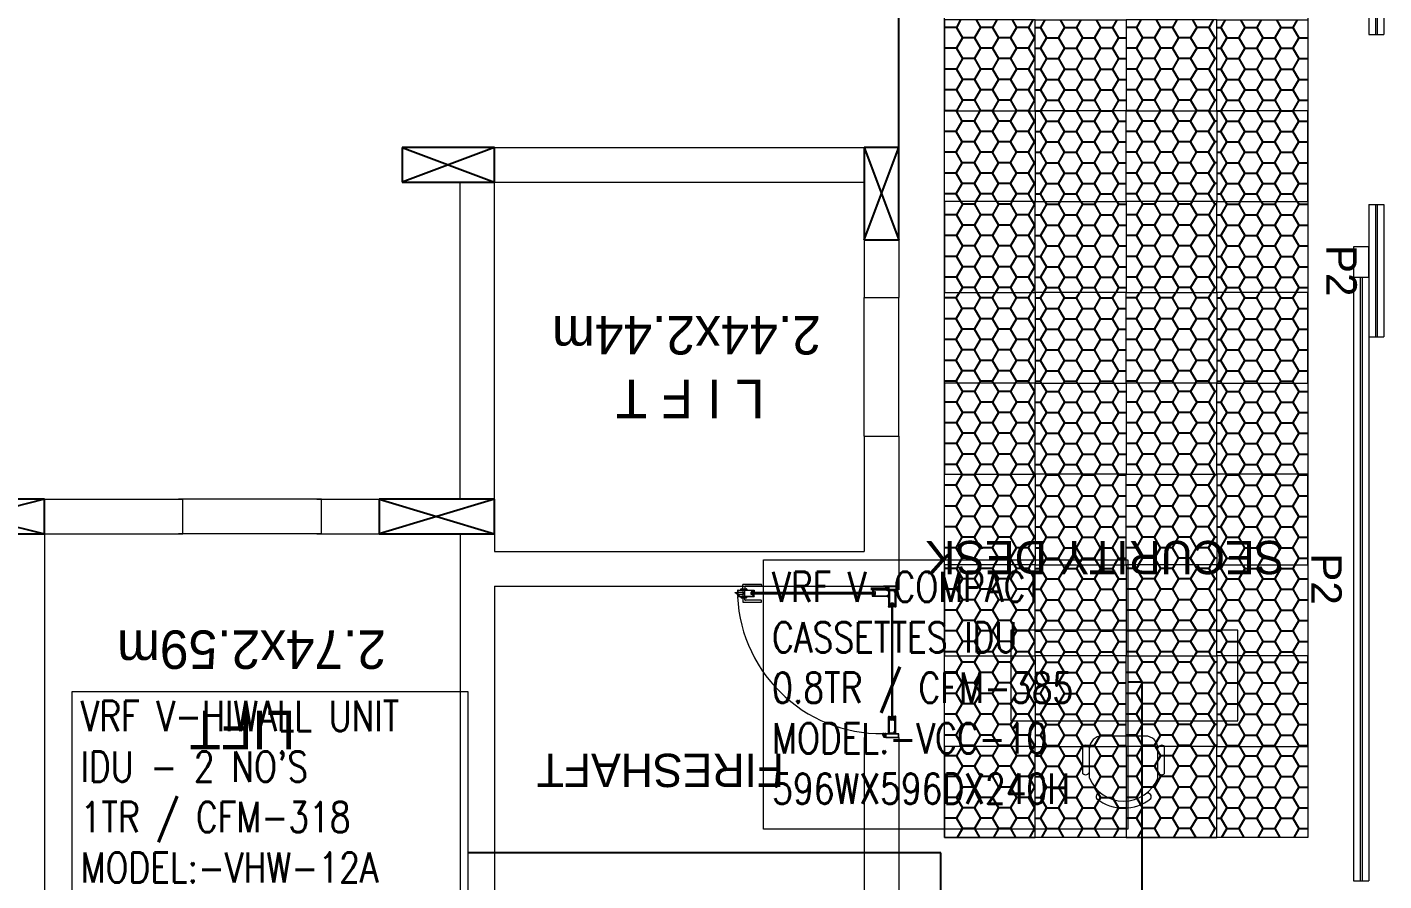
# Model space of a CAD drawing. Header units: millimetres. Extents: x -81374 to 485233, y -39075 to 157313.
# Drawn here: x 25890 to 34852, y -7769 to -2129 of the extents above; entities that cross this region are included whole.
import ezdxf
from ezdxf.enums import TextEntityAlignment as Align

# ---------------------------------------------------------------- set-up
doc = ezdxf.new("R2010")
doc.units = ezdxf.units.MM
doc.linetypes.add('CENTER', pattern=[2, 1.25, -0.25, 0.25, -0.25])
for name, color, linetype in [('2', 7, 'Continuous'), ('CEN', 252, 'CENTER'), ('HATCH', 8, 'Continuous'), ('Hatch 01_UC', 7, 'Continuous'), ('M-HVAC ELLIPTICAL DUCT', 6, 'Continuous')]:
    doc.layers.add(name, color=color, linetype=linetype)
doc.layers.add('ceiling', color=7, linetype='Continuous', lineweight=5, true_color=0x560d91)
doc.layers.add('Loopceiling', color=7, linetype='Continuous', lineweight=5, true_color=0x5b778b)
for name, color, linetype, lineweight in [('G-IMPT', 8, 'Continuous', 5), ('M-HVAC-EQUIP TEXT', 230, 'Continuous', 0), ('VRF -COPPER PIPE', 4, 'Continuous', 9)]:
    doc.layers.add(name, color=color, linetype=linetype, lineweight=lineweight)
doc.styles.add('cg', font='GOTHIC.TTF', dxfattribs={"height": 0.5})
doc.styles.add('Herbalife_Third Floor - Furniture Layout - 210201$0$CG', font='GOTHIC.TTF')
doc.styles.add('HVAC TEXT', font='Romans.shx', dxfattribs={"width": 0.8, "height": 100})
doc.styles.get("Standard").update_dxf_attribs({"font": 'arial.ttf'})
doc.dimstyles.new('HVAC DIM', dxfattribs={"dimtxt": 100, "dimasz": 200, "dimexe": 50, "dimexo": 50, "dimgap": 50, "dimtad": 1, "dimtoh": 1, "dimdec": 0, "dimzin": 0, "dimdsep": 46, "dimtxsty": 'HVAC TEXT', "dimcen": 50, "dimclrd": 7, "dimclre": 7, "dimclrt": 7, "dimadec": 0, "dimazin": 0, "dimtfac": 1, "dimtdec": 0, "dimtofl": 0, "dimtmove": 0, "dimatfit": 3, "dimfxl": 1, "dimtolj": 1, "dimtzin": 0, "dimarcsym": 0})

# ---------------------------------------------------------------- blocks, each defined once
blk = doc.blocks.new('c5')
at = {"layer": 'CEN', "linetype": 'Continuous'}
for p, q in [((9, 36), (0, 0)), ((9, 0), (0, 36)), ((0, 36), (0, 0)), ((9, 36), (0, 36)), ((9, 0), (9, 36)), ((0, 0), (9, 0))]:
    blk.add_line(p, q, dxfattribs=at)
blk = doc.blocks.new('c7')
at = {"layer": 'CEN', "linetype": 'Continuous'}
for p, q in [((9, 24), (0, 0)), ((9, 0), (0, 24)), ((0, 24), (0, 0)), ((9, 24), (0, 24)), ((9, 0), (9, 24)), ((0, 0), (9, 0))]:
    blk.add_line(p, q, dxfattribs=at)
blk = doc.blocks.new('c4')
at = {"layer": 'CEN', "linetype": 'Continuous'}
for p, q in [((9, 30), (0, 0)), ((9, 0), (0, 30)), ((0, 30), (0, 0)), ((9, 30), (0, 30)), ((9, 0), (9, 30)), ((0, 0), (9, 0))]:
    blk.add_line(p, q, dxfattribs=at)
blk = doc.blocks.new('A$C4A242C7C')
at = {"layer": '2', "color": 6, "linetype": 'Continuous'}
for p, q in [((0, 4), (0, 115.4)), ((0.4, 115.8), (0.6, 115.8)), ((1.4, 115), (13, 115)), ((2, 113), (10.5, 113)), ((2, 4), (2, 113)), ((10.5, 103.9), (10.5, 113)), ((10.6, 103.4), (12.8, 95.2)), ((14, 111.3), (12.5, 111.3)), ((12.5, 104.8), (12.5, 111.3)), ((14, 104.8), (12.5, 104.8)), ((14.8, 103.8), (12.5, 103.8)), ((12.5, 103.8), (14.7, 95.7)), ((13, 115), (13, 112.6)), ((14.7, 112.6), (13, 112.6)), ((14, 110), (14, 111.3)), ((14, 106.1), (14, 104.8)), ((14.3, 109.8), (15, 110)), ((14.3, 106.3), (15, 106.1)), ((14.7, 112.6), (15.2, 110.4)), ((14.7, 95.7), (22.5, 95.7)), ((14.8, 103.8), (15.2, 105.6)), ((30.3, 95.7), (22.5, 95.7)), ((30.3, 112.6), (29.8, 110.4)), ((30.2, 103.8), (29.8, 105.6)), ((30.7, 109.8), (30, 110)), ((30.7, 106.3), (30, 106.1)), ((30.2, 103.8), (32.5, 103.8)), ((32, 112.6), (30.3, 112.6)), ((32.5, 103.8), (30.3, 95.7)), ((31, 111.3), (32.5, 111.3)), ((31, 110), (31, 111.3)), ((31, 106.1), (31, 104.8)), ((31, 104.8), (32.5, 104.8)), ((32, 115), (32, 112.6)), ((43.6, 115), (32, 115)), ((34.4, 103.4), (32.2, 95.2)), ((32.5, 104.8), (32.5, 111.3)), ((34.5, 113), (43, 113)), ((34.5, 103.9), (34.5, 113)), ((43, 14.2), (43, 113)), ((44.6, 115.8), (44.4, 115.8)), ((45, 11.7), (45, 115.4)), ((4, 2), (41, 2)), ((4, 0), (41, 0)), ((30.3, 93.7), (14.7, 93.7)), ((38.5, 8.4), (38.5, 11.7)), ((42.5, 13.7), (40.5, 13.7)), ((40.5, 8.8), (40.5, 11.3)), ((42.5, 6.4), (40.5, 6.4)), ((44, 11.7), (40.9, 11.7)), ((44, 8.4), (40.9, 8.4)), ((43, 4), (43, 5.9)), ((44, 11.6), (44, 11.7)), ((44, 8.4), (44, 8.5)), ((44.4, 11.2), (44.5, 11.2)), ((44.4, 8.9), (44.5, 8.9)), ((45, 4), (45, 8.4))]:
    blk.add_line(p, q, dxfattribs=at)
for centre, radius, start, end in [((0.4, 115.4), 0.4, 90, 180), ((0.6, 115.4), 0.4, 0, 90), ((1.4, 115.4), 0.4, 180, 270), ((12.5, 103.9), 2, 180, 195), ((14.7, 95.7), 2, 195, 270), ((14.2, 110), 0.2, 180, 285), ((14.2, 106.1), 0.2, 75, 180), ((14.8, 110.3), 0.4, 285, 15), ((14.8, 105.7), 0.4, 345, 75), ((30.1, 110.3), 0.4, 165, 255), ((30.1, 105.7), 0.4, 105, 195), ((30.3, 95.7), 2, 270, 345), ((30.8, 110), 0.2, 255, 0), ((30.8, 106.1), 0.2, 0, 105), ((32.5, 103.9), 2, 345, 0), ((43.6, 115.4), 0.4, 270, 0), ((44.4, 115.4), 0.4, 90, 180), ((44.6, 115.4), 0.4, 0, 90), ((4, 4), 4, 180, 270), ((4, 4), 2, 180, 270), ((40.5, 11.7), 2, 90, 180), ((40.5, 8.4), 2, 180, 270), ((40.9, 11.3), 0.4, 90, 180), ((40.9, 8.8), 0.4, 180, 270), ((41, 4), 4, 270, 0), ((41, 4), 2, 270, 0), ((42.5, 14.2), 0.5, 270, 0), ((42.5, 5.9), 0.5, 0, 90), ((44.4, 11.6), 0.4, 180, 270), ((44.4, 8.5), 0.4, 90, 180), ((44.5, 11.7), 0.5, 270, 0), ((44.5, 8.4), 0.5, 0, 90)]:
    blk.add_arc(centre, radius, start, end, dxfattribs=at)
blk = doc.blocks.new('floor plan 1')
at = {"layer": 'G-IMPT', "color": 8, "ltscale": 500}
for p, q in [((26523.8, -32253.6), (26523.8, -31006.5)), ((26752.6, -32253.6), (26752.6, -31006.5)), ((29192.6, -33253.6), (29192.6, -31006.5)), ((29192.6, -33253.6), (29192.6, -31006.5)), ((29421.3, -33599), (29421.3, -31006.5)), ((29421.3, -33599), (29421.3, -31006.5)), ((32166.3, -33599), (32166.3, -31006.5)), ((32166.3, -33599), (32166.3, -31006.5)), ((23418.8, -35294.6, 0), (23418.9, -31306.5, 0)), ((23518.9, -31306.5, 0), (23418.9, -31306.5, 0)), ((23462.8, -35294.6, 0), (23462.9, -31306.5, 0)), ((23474.8, -35294.6, 0), (23474.9, -31306.5, 0)), ((23518.8, -35294.6, 0), (23518.9, -31306.5, 0)), ((26523.8, -32253.6), (26523.8, -32277.4)), ((26609.5, -32253.6), (26523.8, -32253.6)), ((26523.8, -32253.6), (26623.8, -32253.6)), ((26525.7, -32255.5), (26525.7, -32275.5)), ((26607.6, -32255.5), (26525.7, -32255.5)), ((26607.6, -32275.5), (26607.6, -32255.5)), ((26609.5, -32277.4), (26609.5, -32253.6)), ((26523.8, -32277.4), (26609.5, -32277.4)), ((26525.7, -32275.5), (26607.6, -32275.5)), ((26544, -32290), (26541.6, -32289.3)), ((26544, -32290.2), (26541.6, -32289.8)), ((26544, -32290.4), (26541.6, -32290.2)), ((26544, -32290.7), (26541.6, -32290.7)), ((26544, -32290.9), (26541.6, -32291.1)), ((26544, -32291.1), (26541.6, -32291.6)), ((26544, -32291.3), (26541.6, -32292)), ((26544, -32291.3), (26544, -32290)), ((26549.3, -32290), (26544, -32290)), ((26549.3, -32291.3), (26544, -32291.3)), ((26545.8, -32291.3), (26545.8, -32290)), ((26547.6, -32291.3), (26547.6, -32290)), ((26549.3, -32291.3), (26549.3, -32290)), ((25782.6, -32363.2), (24282.6, -32363.2)), ((24282.6, -32363.2), (24282.6, -32963.2)), ((25782.6, -32963.2), (25782.6, -32363.2)), ((26561.9, -32381.4), (26563.3, -32380)), ((26561.9, -32381.4), (26561.9, -33127.8)), ((26563.3, -32380), (26570, -32380)), ((26570, -32380), (26571.4, -32381.4)), ((26571.4, -33127.8), (26571.4, -32381.4)), ((24282.6, -32963.2), (25782.6, -32963.2)), ((26561.9, -33127.8), (26563.3, -33129.2)), ((26563.3, -33129.2), (26570, -33129.2)), ((26570, -33129.2), (26571.4, -33127.8)), ((27429.5, -33150), (27429.5, -33156.7)), ((27550, -33146.7), (27432.8, -33146.7)), ((27553.3, -33177.2), (27553.3, -33150)), ((26523.8, -33253.6), (26523.8, -33229.8)), ((26523.8, -33229.8), (26609.5, -33229.8)), ((26525.7, -33251.7), (26525.7, -33231.7)), ((26525.7, -33231.7), (26607.6, -33231.7)), ((26544, -33217.9), (26541.6, -33217.1)), ((26544, -33218.1), (26541.6, -33217.6)), ((26544, -33218.3), (26541.6, -33218)), ((26544, -33218.5), (26541.6, -33218.5)), ((26544, -33218.7), (26541.6, -33218.9)), ((26544, -33218.9), (26541.6, -33219.4)), ((26544, -33219.1), (26541.6, -33219.8)), ((26544, -33217.9), (26544, -33219.1)), ((26549.3, -33217.9), (26544, -33217.9)), ((26549.3, -33219.1), (26544, -33219.1)), ((26545.8, -33217.9), (26545.8, -33219.1)), ((26591.6, -33228), (26546.1, -33228)), ((26546.1, -33228), (26546.1, -33229.8)), ((26546.1, -33229.8), (26592.9, -33229.8)), ((26547.6, -33217.9), (26547.6, -33219.1)), ((26549.3, -33217.9), (26549.3, -33219.1)), ((26588.1, -33224.2), (26588.1, -33189)), ((26590, -33224.2), (26590, -33189)), ((26591.9, -33185.2), (26596, -33185.2)), ((26591.9, -33187.1), (26593.7, -33187.1)), ((26591.9, -33226.1), (26695.7, -33226.1)), ((26591.9, -33228), (26698, -33228)), ((26594.1, -33187.5), (26594.1, -33189.4)), ((26596, -33186.1), (26596.1, -33186.1)), ((26596, -33186.1), (26596, -33189.1)), ((26596, -33191.3), (26599.2, -33191.3)), ((26597, -33183.9), (26596.3, -33181.5)), ((26596.4, -33189.4), (26598.8, -33189.4)), ((26596.5, -33185.7), (26596.5, -33185.6)), ((26597.2, -33183.9), (26596.7, -33181.5)), ((26598.2, -33183.9), (26597, -33183.9)), ((26597, -33189.2), (26597, -33183.9)), ((26598.2, -33185.7), (26597, -33185.7)), ((26598.2, -33187.5), (26597, -33187.5)), ((26598.2, -33189.2), (26597, -33189.2)), ((26597.4, -33183.9), (26597.2, -33181.5)), ((26597.6, -33183.9), (26597.6, -33181.5)), ((26597.8, -33183.9), (26598.1, -33181.5)), ((26598, -33183.9), (26598.5, -33181.5)), ((26598.2, -33183.9), (26598.9, -33181.5)), ((26598.2, -33189.2), (26598.2, -33183.9)), ((26598.7, -33185.7), (26598.7, -33185.6)), ((26599.1, -33186.1), (26599.2, -33186.1)), ((26599.2, -33185.2), (26698, -33185.2)), ((26599.2, -33186.1), (26599.2, -33189.1)), ((26601.1, -33187.5), (26601.1, -33189.4)), ((26601.6, -33187.1), (26695.7, -33187.1)), ((26607.6, -33231.7), (26607.6, -33251.7)), ((26609.5, -33229.8), (26609.5, -33253.6)), ((26677.3, -33199.1), (26677.3, -33214)), ((26686.5, -33195.2), (26678.7, -33197.3)), ((26686.5, -33217.9), (26678.7, -33215.9)), ((26686.9, -33197.1), (26679.2, -33199.1)), ((26679.2, -33199.1), (26679.2, -33206.6)), ((26679.2, -33214), (26679.2, -33206.6)), ((26686.9, -33216.1), (26679.2, -33214)), ((26686.9, -33199.2), (26686.9, -33197.1)), ((26686.9, -33199.2), (26688.6, -33199.7)), ((26688.3, -33201.8), (26686.9, -33203.2)), ((26686.9, -33203.2), (26686.9, -33209.9)), ((27489.3, -33206.6), (26686.9, -33206.6)), ((26686.9, -33209.9), (26688.3, -33211.3)), ((26686.9, -33214), (26688.6, -33213.5)), ((26686.9, -33214), (26686.9, -33216.1)), ((26687, -33195.2), (26695.7, -33195.2)), ((26687, -33218), (26695.7, -33218)), ((26687.9, -33198.5), (26687.9, -33197.1)), ((26687.9, -33197.1), (26694, -33197.1)), ((26689.1, -33198.5), (26687.9, -33198.5)), ((26687.9, -33214.7), (26687.9, -33216.1)), ((26689.1, -33214.7), (26687.9, -33214.7)), ((26687.9, -33216.1), (26694, -33216.1)), ((27487.9, -33201.8), (26688.3, -33201.8)), ((26688.3, -33211.3), (27487.9, -33211.3)), ((26689.3, -33198.7), (26689.1, -33199.4)), ((26689.3, -33214.4), (26689.1, -33213.8)), ((26692.6, -33198.7), (26692.8, -33199.4)), ((26692.6, -33214.4), (26692.8, -33213.8)), ((26692.8, -33198.5), (26694, -33198.5)), ((26692.8, -33214.7), (26694, -33214.7)), ((26695.3, -33199.1), (26693.3, -33199.7)), ((26695.3, -33214), (26693.3, -33213.5)), ((26694, -33198.5), (26694, -33197.1)), ((26694, -33214.7), (26694, -33216.1)), ((26695.3, -33197.5), (26695.3, -33199.1)), ((26697.6, -33197.5), (26695.3, -33197.5)), ((26695.3, -33214), (26695.3, -33215.6)), ((26697.6, -33215.6), (26695.3, -33215.6)), ((26695.7, -33195.2), (26695.7, -33187.1)), ((26695.7, -33226.1), (26695.7, -33218)), ((26697.6, -33186.5), (26697.6, -33197.5)), ((26697.6, -33226.7), (26697.6, -33215.6)), ((26698.4, -33185.5), (26698.4, -33185.7)), ((26698.4, -33227.6), (26698.4, -33227.4)), ((27432.8, -33160), (27536.6, -33160)), ((27477.8, -33185.5), (27477.8, -33185.7)), ((27477.8, -33227.6), (27477.8, -33227.4)), ((27577, -33185.2), (27478.2, -33185.2)), ((27584.3, -33228), (27478.2, -33228)), ((27478.6, -33186.5), (27478.6, -33197.5)), ((27478.6, -33197.5), (27480.8, -33197.5)), ((27478.6, -33215.6), (27480.8, -33215.6)), ((27478.6, -33226.7), (27478.6, -33215.6)), ((27480.5, -33195.2), (27480.5, -33187.1)), ((27574.6, -33187.1), (27480.5, -33187.1)), ((27489.1, -33195.2), (27480.5, -33195.2)), ((27480.5, -33226.1), (27480.5, -33218)), ((27489.1, -33218), (27480.5, -33218)), ((27584.3, -33226.1), (27480.5, -33226.1)), ((27480.8, -33197.5), (27480.8, -33199.1)), ((27480.8, -33199.1), (27482.9, -33199.7)), ((27480.8, -33214), (27482.9, -33213.5)), ((27480.8, -33214), (27480.8, -33215.6)), ((27482.1, -33198.5), (27482.1, -33197.1)), ((27488.3, -33197.1), (27482.1, -33197.1)), ((27483.4, -33198.5), (27482.1, -33198.5)), ((27483.4, -33214.7), (27482.1, -33214.7)), ((27482.1, -33214.7), (27482.1, -33216.1)), ((27488.3, -33216.1), (27482.1, -33216.1)), ((27483.5, -33198.7), (27483.4, -33199.4)), ((27483.5, -33214.4), (27483.4, -33213.8)), ((27486.9, -33198.7), (27487.1, -33199.4)), ((27486.9, -33214.4), (27487.1, -33213.8)), ((27487.1, -33198.5), (27488.3, -33198.5)), ((27487.1, -33214.7), (27488.3, -33214.7)), ((27489.3, -33199.2), (27487.5, -33199.7)), ((27489.3, -33214), (27487.5, -33213.5)), ((27487.9, -33201.8), (27489.3, -33203.2)), ((27489.3, -33209.9), (27487.9, -33211.3)), ((27488.3, -33198.5), (27488.3, -33197.1)), ((27488.3, -33214.7), (27488.3, -33216.1)), ((27489.3, -33199.2), (27489.3, -33197.1)), ((27489.3, -33197.1), (27496.9, -33199.1)), ((27489.3, -33203.2), (27489.3, -33209.9)), ((27489.3, -33214), (27489.3, -33216.1)), ((27489.3, -33216.1), (27496.9, -33214)), ((27489.6, -33195.2), (27497.4, -33197.3)), ((27489.6, -33217.9), (27497.4, -33215.9)), ((27496.9, -33199.1), (27496.9, -33206.6)), ((27496.9, -33214), (27496.9, -33206.6)), ((27498.8, -33199.1), (27498.8, -33214)), ((27526.6, -33180.5), (27526.6, -33185.2)), ((27526.6, -33232.7), (27526.6, -33228)), ((27563.3, -33177.2), (27530, -33177.2)), ((27563.3, -33236), (27530, -33236)), ((27540, -33163.4), (27540, -33177.2)), ((27540, -33249.8), (27540, -33236)), ((27541.9, -33228), (27541.9, -33185.2)), ((27541.9, -33185.2), (27551.4, -33185.2)), ((27551.4, -33228), (27541.9, -33228)), ((27551.4, -33185.2), (27551.4, -33228)), ((27551.4, -33214.2), (27551.4, -33199)), ((27551.4, -33199), (27586.6, -33199)), ((27586.6, -33214.2), (27551.4, -33214.2)), ((27553.3, -33236), (27553.3, -33263.1)), ((27566.6, -33185.2), (27566.6, -33180.5)), ((27566.6, -33228), (27566.6, -33232.7)), ((27575.1, -33187.5), (27575.1, -33189.4)), ((27577.1, -33186.1), (27577, -33186.1)), ((27577, -33186.1), (27577, -33189.1)), ((27580.1, -33191.3), (27577, -33191.3)), ((27578, -33183.9), (27577.3, -33181.5)), ((27579.8, -33189.4), (27577.4, -33189.4)), ((27577.5, -33185.7), (27577.5, -33185.6)), ((27578.2, -33183.9), (27577.8, -33181.5)), ((27578, -33183.9), (27579.3, -33183.9)), ((27578, -33189.2), (27578, -33183.9)), ((27578, -33185.7), (27579.3, -33185.7)), ((27578, -33187.5), (27579.3, -33187.5)), ((27578, -33189.2), (27579.3, -33189.2)), ((27578.4, -33183.9), (27578.2, -33181.5)), ((27578.6, -33183.9), (27578.6, -33181.5)), ((27578.9, -33183.9), (27579.1, -33181.5)), ((27579.1, -33183.9), (27579.5, -33181.5)), ((27579.3, -33183.9), (27580, -33181.5)), ((27579.3, -33189.2), (27579.3, -33183.9)), ((27579.7, -33185.7), (27579.7, -33185.6)), ((27580.1, -33186.1), (27580, -33186.1)), ((27584.3, -33185.2), (27580.1, -33185.2)), ((27580.1, -33186.1), (27580.1, -33189.1)), ((27582, -33187.5), (27582, -33189.4)), ((27584.3, -33187.1), (27582.5, -33187.1)), ((27586.2, -33224.2), (27586.2, -33189)), ((27588.1, -33198), (27586.6, -33198)), ((27586.6, -33198), (27586.6, -33215.2)), ((27586.6, -33199), (27586.6, -33214.2)), ((27586.6, -33215.2), (27588.1, -33215.2)), ((27588.1, -33224.2), (27588.1, -33189)), ((27590.3, -33197.1), (27588.1, -33197.1)), ((27588.1, -33197.1), (27588.1, -33216.1)), ((27588.1, -33215.2), (27588.1, -33198)), ((27588.1, -33216.1), (27590.3, -33216.1)), ((27590.3, -33216.1), (27590.3, -33197.1)), ((27590.3, -33200.9), (27591.7, -33200.9)), ((27590.3, -33209.4), (27603, -33209.4)), ((27603, -33212.3), (27590.3, -33212.3)), ((27591.7, -33200.9), (27603, -33209.4)), ((27603, -33209.4), (27603, -33212.3)), ((29192.6, -33253.6), (26523.8, -33253.6)), ((29192.6, -33253.6), (26523.8, -33253.6)), ((26523.8, -34244.8), (26523.8, -33253.6)), ((26523.8, -34244.8), (26523.8, -33253.6)), ((26609.5, -33253.6), (26523.8, -33253.6)), ((26523.8, -33253.6), (26623.8, -33253.6)), ((26607.6, -33251.7), (26525.7, -33251.7)), ((27429.5, -33263.1), (27429.5, -33256.5)), ((27432.8, -33253.1), (27536.6, -33253.1)), ((27550, -33266.5), (27432.8, -33266.5)), ((29192.6, -33482.3), (26752.6, -33482.3)), ((26752.6, -34244.8), (26752.6, -33482.3)), ((29192.6, -33482.3), (26752.6, -33482.3)), ((26752.6, -34244.8), (26752.6, -33482.3)), ((29192.6, -33599), (29192.6, -33482.3)), ((29192.6, -33599), (29192.6, -33482.3)), ((30366.9, -33599), (29955.1, -33599)), ((30336.3, -33599), (29955.1, -33599)), ((30336.3, -33599), (30336.3, -33827.8)), ((31251.3, -33599), (31251.3, -33827.8)), ((32166.3, -33599), (31251.3, -33599)), ((32166.3, -33599), (31281.9, -33599)), ((29192.6, -33827.8), (29192.6, -35922.3)), ((29192.6, -33827.8), (29192.6, -35922.3)), ((29421.3, -33827.8), (29421.3, -35922.3)), ((29421.3, -33827.8), (29421.3, -35922.3)), ((30366.9, -33827.8), (29955.1, -33827.8)), ((30336.3, -33827.8), (29955.1, -33827.8)), ((32166.3, -33827.8), (31251.3, -33827.8)), ((32166.3, -33827.8), (31281.9, -33827.8)), ((26752.6, -34244.8), (26523.8, -34244.8)), ((26752.6, -34244.8), (26523.8, -34244.8)), ((23318.9, -35774.8, 0), (23318.9, -34900.7, 0)), ((23418.9, -34900.7, 0), (23318.9, -34900.7, 0)), ((23362.9, -35774.8, 0), (23362.9, -34900.7, 0)), ((23374.9, -35774.8, 0), (23374.9, -34900.7, 0)), ((23418.9, -35774.8, 0), (23418.9, -34900.7, 0)), ((26752.6, -35159.8), (26523.8, -35159.8)), ((26752.6, -35159.8), (26523.8, -35159.8)), ((26523.8, -35541.1), (26523.8, -35159.8)), ((26523.8, -35541.1), (26523.8, -35159.8)), ((26752.6, -35541.1), (26752.6, -35159.8)), ((26752.6, -35541.1), (26752.6, -35159.8)), ((23518.8, -35294.6, 0), (23418.8, -35294.6, 0)), ((23518.8, -35294.6), (23418.8, -35294.6)), ((23418.8, -35294.6), (23418.8, -35494.6)), ((23518.8, -35494.6), (23518.8, -35294.6)), ((23418.8, -35494.6), (23518.8, -35494.6)), ((23418.9, -35774.8, 0), (23318.9, -35774.8, 0)), ((29192.6, -35922.3), (26752.6, -35922.3)), ((29192.6, -35922.3), (26752.6, -35922.3)), ((26523.8, -36151.1), (26523.8, -37983.4)), ((26523.8, -36151.1), (26523.8, -37983.4)), ((29192.6, -36151.1), (26752.6, -36151.1)), ((29192.6, -36151.1), (26752.6, -36151.1)), ((23318.9, -37879.1, 0), (23318.9, -36897.6, 0)), ((23418.9, -36897.6, 0), (23318.9, -36897.6, 0)), ((23362.9, -37879.1, 0), (23362.9, -36897.6, 0)), ((23374.9, -37879.1, 0), (23374.9, -36897.6, 0)), ((23418.9, -37879.1, 0), (23418.9, -36897.6, 0))]:
    blk.add_line(p, q, dxfattribs=at)
at = {"layer": 'G-IMPT'}
for p, q in [((24812.3, -31985.3), (24812.3, -32182.2)), ((25262.3, -31985.3), (25262.3, -32182.2)), ((24767.3, -32014.7), (24767.3, -32195.7)), ((25307.3, -32014.7), (25307.3, -32195.7)), ((24893.3, -32263.2), (25181.3, -32263.2))]:
    blk.add_line(p, q, dxfattribs=at)
at = {"layer": 'G-IMPT', "linetype": 'Continuous'}
for p, q in [((30336.3, -33599), (31251.3, -33599)), ((30366.9, -33599), (31281.9, -33599)), ((30336.3, -33827.8), (31251.3, -33827.8)), ((30366.9, -33827.8), (31281.9, -33827.8)), ((26523.8, -34244.8), (26523.8, -35159.8)), ((26523.8, -34244.8), (26523.8, -35159.8)), ((26752.6, -34244.8), (26752.6, -35159.8)), ((26752.6, -34244.8), (26752.6, -35159.8))]:
    blk.add_line(p, q, dxfattribs=at)
at = {"layer": 'G-IMPT'}
for centre, radius, start, end in [((25037.3, -32074.6), 287, 51.456, 128.544), ((25037.3, -32074.6), 242, 21.63139, 158.36861), ((24878.9, -31862.1), 23.7, 148.6623, 290.9702), ((25195.9, -31862.4), 23.7, 249.0298, 31.3377), ((24785.8, -32036.6), 28.6, 22.14151, 130.19652), ((25288.8, -32036.6), 28.6, 49.80348, 157.85849), ((24785.8, -32173.8), 28.6, 229.80348, 337.85849), ((24893.3, -32182.2), 81, 180, 270), ((25181.3, -32182.2), 81, 270, 0), ((25288.8, -32173.8), 28.6, 202.14151, 310.19652)]:
    blk.add_arc(centre, radius, start, end, dxfattribs=at)
at = {"layer": 'G-IMPT', "color": 8, "ltscale": 500}
for centre, radius, start, end in [((26638.9, -33229.9), 950.6, 2.81849, 93.49412), ((27432.8, -33150), 3.33, 90, 180), ((27432.8, -33156.7), 3.33, 180, 270), ((27550, -33150), 3.33, 0, 90), ((26591.9, -33189), 3.81, 90, 180), ((26591.9, -33224.2), 3.81, 180, 270), ((26591.9, -33189), 1.9, 90, 180), ((26591.9, -33224.2), 1.9, 180, 270), ((26593.7, -33187.5), 0.476, 0, 90), ((26596, -33189.4), 1.9, 180, 270), ((26596, -33185.6), 0.476, 0, 90), ((26596.4, -33189.1), 0.381, 180, 270), ((26596.1, -33185.7), 0.381, 270, 0), ((26599.2, -33185.6), 0.476, 90, 180), ((26599.1, -33185.7), 0.381, 180, 270), ((26598.8, -33189.1), 0.381, 270, 0), ((26599.2, -33189.4), 1.9, 270, 0), ((26601.6, -33187.5), 0.476, 90, 180), ((26679.2, -33199.1), 1.9, 105, 180), ((26679.2, -33214), 1.9, 180, 255), ((26687, -33197.1), 1.9, 90, 105), ((26687, -33216.1), 1.9, 255, 270), ((26688.7, -33199.3), 0.381, 255, 345), ((26688.7, -33213.9), 0.381, 15, 105), ((26689.1, -33198.7), 0.19, 345, 90), ((26689.1, -33214.5), 0.19, 270, 15), ((26692.8, -33198.7), 0.19, 90, 195), ((26692.8, -33214.5), 0.19, 165, 270), ((26693.2, -33199.3), 0.381, 195, 285), ((26693.2, -33213.9), 0.381, 75, 165), ((26698, -33186.5), 0.381, 90, 180), ((26698, -33226.7), 0.381, 180, 270), ((26698, -33185.5), 0.381, 0, 90), ((26698, -33185.7), 0.381, 270, 0), ((26698, -33227.4), 0.381, 0, 90), ((26698, -33227.6), 0.381, 270, 0), ((27478.2, -33185.5), 0.381, 90, 180), ((27478.2, -33185.7), 0.381, 180, 270), ((27478.2, -33227.4), 0.381, 90, 180), ((27478.2, -33227.6), 0.381, 180, 270), ((27478.2, -33186.5), 0.381, 0, 90), ((27478.2, -33226.7), 0.381, 270, 0), ((27483, -33199.3), 0.381, 255, 345), ((27483, -33213.9), 0.381, 15, 105), ((27483.4, -33198.7), 0.19, 345, 90), ((27483.4, -33214.5), 0.19, 270, 15), ((27487.1, -33198.7), 0.19, 90, 195), ((27487.1, -33214.5), 0.19, 165, 270), ((27487.4, -33199.3), 0.381, 195, 285), ((27487.4, -33213.9), 0.381, 75, 165), ((27489.1, -33197.1), 1.9, 75, 90), ((27489.1, -33216.1), 1.9, 270, 285), ((27496.9, -33199.1), 1.9, 0, 75), ((27496.9, -33214), 1.9, 285, 0), ((27530, -33180.5), 3.33, 90, 180), ((27530, -33232.7), 3.33, 180, 270), ((27536.6, -33163.4), 3.33, 0, 90), ((27563.3, -33180.5), 3.33, 0, 90), ((27563.3, -33232.7), 3.33, 270, 0), ((27574.6, -33187.5), 0.476, 0, 90), ((27577, -33189.4), 1.9, 180, 270), ((27577, -33185.6), 0.476, 0, 90), ((27577.4, -33189.1), 0.381, 180, 270), ((27577.1, -33185.7), 0.381, 270, 0), ((27580.1, -33185.6), 0.476, 90, 180), ((27580, -33185.7), 0.381, 180, 270), ((27579.8, -33189.1), 0.381, 270, 0), ((27580.1, -33189.4), 1.9, 270, 0), ((27582.5, -33187.5), 0.476, 90, 180), ((27584.3, -33189), 3.81, 0, 90), ((27584.3, -33189), 1.9, 0, 90), ((27584.3, -33224.2), 3.81, 270, 0), ((27584.3, -33224.2), 1.9, 270, 0), ((27432.8, -33256.5), 3.33, 90, 180), ((27432.8, -33263.1), 3.33, 180, 270), ((27536.6, -33249.8), 3.33, 270, 0), ((27550, -33263.1), 3.33, 270, 0)]:
    blk.add_arc(centre, radius, start, end, dxfattribs=at)
at = {"layer": 'G-IMPT', "color": 8, "ltscale": 500, "extrusion": (0, 0, -1)}
blk.add_arc((-26595.8, -33226.2), 4.58, 336.54374, 308.20631, dxfattribs=at)
at = {"layer": 'G-IMPT', "color": 8, "ltscale": 500}
for points in [[(26691.4, -33200.7), (26691.2, -33200.1), (26690.5, -33200.1), (26691.2, -33201.5)], [(26691.4, -33212.4), (26691.2, -33213.1), (26690.5, -33213.1), (26691.2, -33211.7)], [(26692.3, -33200.8), (26692.3, -33200), (26691.2, -33200.1), (26691.4, -33200.7)], [(26692.3, -33212.4), (26692.3, -33213.2), (26691.2, -33213.1), (26691.4, -33212.4)], [(26692.6, -33201.4), (26692.6, -33199.2), (26692.3, -33200), (26692.3, -33200.8)], [(26692.6, -33211.7), (26692.6, -33214), (26692.3, -33213.2), (26692.3, -33212.4)], [(26693, -33200.8), (26692.9, -33199.9), (26692.6, -33199.2), (26692.6, -33201.4)], [(26693, -33212.4), (26692.9, -33213.2), (26692.6, -33214), (26692.6, -33211.7)], [(26693.7, -33200.8), (26693.6, -33199.9), (26692.9, -33199.9), (26693, -33200.8)], [(26693.7, -33212.3), (26693.6, -33213.3), (26692.9, -33213.2), (26693, -33212.4)], [(26693.9, -33201.5), (26693.8, -33199.9), (26693.6, -33199.9), (26693.7, -33200.8)], [(26693.9, -33211.6), (26693.8, -33213.3), (26693.6, -33213.3), (26693.7, -33212.3)], [(26694.4, -33200.8), (26694.1, -33199.8), (26693.8, -33199.9), (26693.9, -33201.5)], [(26694.4, -33212.3), (26694.1, -33213.3), (26693.8, -33213.3), (26693.9, -33211.6)], [(26696.7, -33200.9), (26696, -33199.7), (26694.1, -33199.8), (26694.4, -33200.8)], [(26696.7, -33212.2), (26696, -33213.5), (26694.1, -33213.3), (26694.4, -33212.3)], [(26697, -33201.9), (26696.4, -33197.5), (26696, -33199.7), (26696.7, -33200.9)], [(26697, -33211.3), (26696.4, -33215.6), (26696, -33213.5), (26696.7, -33212.2)], [(26698, -33201.9), (26697.6, -33197.5), (26696.4, -33197.5), (26697, -33201.9)], [(26698, -33211.3), (26697.6, -33215.6), (26696.4, -33215.6), (26697, -33211.3)], [(27478.2, -33201.9), (27478.6, -33197.5), (27479.8, -33197.5), (27479.2, -33201.9)], [(27478.2, -33211.3), (27478.6, -33215.6), (27479.8, -33215.6), (27479.2, -33211.3)], [(27479.2, -33201.9), (27479.8, -33197.5), (27480.2, -33199.7), (27479.5, -33200.9)], [(27479.2, -33211.3), (27479.8, -33215.6), (27480.2, -33213.5), (27479.5, -33212.2)], [(27479.5, -33200.9), (27480.2, -33199.7), (27482, -33199.8), (27481.8, -33200.8)], [(27479.5, -33212.2), (27480.2, -33213.5), (27482, -33213.3), (27481.8, -33212.3)], [(27481.8, -33200.8), (27482, -33199.8), (27482.4, -33199.9), (27482.2, -33201.5)], [(27481.8, -33212.3), (27482, -33213.3), (27482.4, -33213.3), (27482.2, -33211.6)], [(27482.2, -33201.5), (27482.4, -33199.9), (27482.6, -33199.9), (27482.5, -33200.8)], [(27482.2, -33211.6), (27482.4, -33213.3), (27482.6, -33213.3), (27482.5, -33212.3)], [(27482.5, -33200.8), (27482.6, -33199.9), (27483.3, -33199.9), (27483.2, -33200.8)], [(27482.5, -33212.3), (27482.6, -33213.3), (27483.3, -33213.2), (27483.2, -33212.4)], [(27483.2, -33200.8), (27483.3, -33199.9), (27483.6, -33199.2), (27483.6, -33201.4)], [(27483.2, -33212.4), (27483.3, -33213.2), (27483.6, -33214), (27483.6, -33211.7)], [(27483.6, -33201.4), (27483.6, -33199.2), (27483.8, -33200), (27483.8, -33200.8)], [(27483.6, -33211.7), (27483.6, -33214), (27483.8, -33213.2), (27483.8, -33212.4)], [(27483.8, -33200.8), (27483.8, -33200), (27485, -33200.1), (27484.8, -33200.7)], [(27483.8, -33212.4), (27483.8, -33213.2), (27485, -33213.1), (27484.8, -33212.4)], [(27484.8, -33200.7), (27485, -33200.1), (27485.7, -33200.1), (27485, -33201.5)], [(27484.8, -33212.4), (27485, -33213.1), (27485.7, -33213.1), (27485, -33211.7)]]:
    blk.add_3dface(points, dxfattribs=at)
at = {"layer": 'CEN', "linetype": 'Continuous', "xscale": 25.41666666662786, "yscale": 25.41666666662786, "zscale": 25.41666666662786, "rotation": 270}
for name, p in [('c4', (29192.6, -33599)), ('c4', (29192.6, -33599)), ('c5', (32166.3, -33599)), ('c5', (32166.3, -33599)), ('c7', (29192.6, -35922.3)), ('c7', (29192.6, -35922.3))]:
    blk.add_blockref(name, p, dxfattribs=at)
at = {"layer": 'CEN', "linetype": 'Continuous', "xscale": 25.41666666674428, "yscale": 25.41666666674428, "zscale": 25.41666666674428}
blk.add_blockref('c7', (26523.8, -36151.1), dxfattribs=at)
blk.add_blockref('c7', (26523.8, -36151.1), dxfattribs=at)
at = {"layer": 'G-IMPT', "color": 8, "ltscale": 500, "xscale": 0.9523809523809528, "yscale": 0.9523809523809528, "zscale": 0.9523809523809528, "rotation": 180}
blk.add_blockref('A$C4A242C7C', (26588.1, -32281.2), dxfattribs=at)
at = {"layer": 'G-IMPT', "color": 8, "ltscale": 500, "xscale": -0.9523809523809528, "yscale": 0.9523809523809528, "zscale": 0.9523809523809526}
blk.add_blockref('A$C4A242C7C', (26588.1, -33228), dxfattribs=at)
at = {"layer": 'G-IMPT', "color": 8, "ltscale": 500}
for s, height, style, p in [('FIRESHAFT', 220, 'Herbalife_Third Floor - Furniture Layout - 210201$0$CG', (27280.5, -32146.4)), ('LIFT', 254.17, 'cg', (30509.5, -32430.6)), ('2.74x2.59m', 254.17, 'cg', (29910.3, -32961.1)), ('SECURITY DESK', 220, 'Herbalife_Third Floor - Furniture Layout - 210201$0$CG', (23975.5, -33552.6)), ('L I F T', 254.17, 'cg', (27410.7, -34617)), ('L I F T', 254.17, 'cg', (27410.7, -34617)), ('2.44x2.44m', 254.17, 'cg', (27037.7, -35038.1))]:
    blk.add_text(s, height=height, dxfattribs=dict(at, style=style)).set_placement(p)
for rotation, p in [(359.99915, (39680.6, -4989.6, 0)), (359.99915, (35886.7, -10139.3, 0)), (270.00085, (28873.3, -20643.5, 0)), (359.99915, (11975.3, -26935.4, 0)), (359.99915, (15267.6, -26935.4, 0)), (359.99915, (26686.3, -26987.7, 0)), (270.00085, (15861.1, -28615, 0)), (89.99915, (23697.8, -33300.6, 0)), (89.99915, (23597.9, -35337.7, 0)), (89.99915, (23597.9, -37388.3, 0)), (359.99915, (13750.4, -37781.5, 0)), (89.99915, (23697.8, -40746.8, 0)), (89.99915, (23597.8, -44302.5, 0)), (89.99915, (23597.8, -46399.1, 0)), (89.99915, (23697.8, -48339.8, 0)), (89.99915, (23697.8, -54280, 0)), (359.99915, (27418.1, -55702.4, 0)), (89.99915, (9671.9, -65856.5, 0)), (359.99915, (4684.1, -67403.4, 0)), (359.99915, (8737.2, -67403.4, 0))]:
    blk.add_attdef('PARTITIONTYPE', text='', height=200, rotation=rotation, dxfattribs=at).set_placement(p, align=Align.MIDDLE_CENTER)
mesh = blk.add_polyface(dxfattribs=at)
corners = [(26562, -32390.1), (26557.6, -32389.5), (26559.8, -32389.1), (26561, -32389.8)]
mesh.append_faces([[corners[k] for k in face] for face in [(0, 1, 2, 3)]], dxfattribs={"color": 8})
mesh = blk.add_polyface(dxfattribs=at)
corners = [(26562, -32391.1), (26557.6, -32390.7), (26557.6, -32389.5), (26562, -32390.1)]
mesh.append_faces([[corners[k] for k in face] for face in [(0, 1, 2, 3)]], dxfattribs={"color": 8})
mesh = blk.add_polyface(dxfattribs=at)
corners = [(26561.5, -32385.7), (26559.3, -32385.7), (26560.1, -32385.5), (26560.8, -32385.5)]
mesh.append_faces([[corners[k] for k in face] for face in [(0, 1, 2, 3)]], dxfattribs={"color": 8})
mesh = blk.add_polyface(dxfattribs=at)
corners = [(26560.9, -32386.1), (26560, -32386), (26559.3, -32385.7), (26561.5, -32385.7)]
mesh.append_faces([[corners[k] for k in face] for face in [(0, 1, 2, 3)]], dxfattribs={"color": 8})
mesh = blk.add_polyface(dxfattribs=at)
corners = [(26561, -32389.8), (26559.8, -32389.1), (26559.9, -32387.3), (26560.9, -32387.5)]
mesh.append_faces([[corners[k] for k in face] for face in [(0, 1, 2, 3)]], dxfattribs={"color": 8})
mesh = blk.add_polyface(dxfattribs=at)
corners = [(26561.6, -32387.1), (26559.9, -32386.9), (26560, -32386.7), (26560.9, -32386.8)]
mesh.append_faces([[corners[k] for k in face] for face in [(0, 1, 2, 3)]], dxfattribs={"color": 8})
mesh = blk.add_polyface(dxfattribs=at)
corners = [(26560.9, -32387.5), (26559.9, -32387.3), (26559.9, -32386.9), (26561.6, -32387.1)]
mesh.append_faces([[corners[k] for k in face] for face in [(0, 1, 2, 3)]], dxfattribs={"color": 8})
mesh = blk.add_polyface(dxfattribs=at)
corners = [(26560.9, -32386.8), (26560, -32386.7), (26560, -32386), (26560.9, -32386.1)]
mesh.append_faces([[corners[k] for k in face] for face in [(0, 1, 2, 3)]], dxfattribs={"color": 8})
mesh = blk.add_polyface(dxfattribs=at)
corners = [(26560.8, -32384.5), (26560.1, -32384.3), (26560.2, -32383.6), (26561.5, -32384.3)]
mesh.append_faces([[corners[k] for k in face] for face in [(0, 1, 2, 3)]], dxfattribs={"color": 8})
mesh = blk.add_polyface(dxfattribs=at)
corners = [(26560.8, -32385.5), (26560.1, -32385.5), (26560.1, -32384.3), (26560.8, -32384.5)]
mesh.append_faces([[corners[k] for k in face] for face in [(0, 1, 2, 3)]], dxfattribs={"color": 8})
mesh = blk.add_polyface(dxfattribs=at)
corners = [(26571.3, -32390.1), (26575.7, -32389.5), (26573.5, -32389.1), (26572.3, -32389.8)]
mesh.append_faces([[corners[k] for k in face] for face in [(3, 2, 1, 0)]], dxfattribs={"color": 8})
mesh = blk.add_polyface(dxfattribs=at)
corners = [(26571.3, -32391.1), (26575.7, -32390.7), (26575.7, -32389.5), (26571.3, -32390.1)]
mesh.append_faces([[corners[k] for k in face] for face in [(3, 2, 1, 0)]], dxfattribs={"color": 8})
mesh = blk.add_polyface(dxfattribs=at)
corners = [(26571.7, -32387.1), (26573.4, -32386.9), (26573.4, -32386.7), (26572.4, -32386.8)]
mesh.append_faces([[corners[k] for k in face] for face in [(3, 2, 1, 0)]], dxfattribs={"color": 8})
mesh = blk.add_polyface(dxfattribs=at)
corners = [(26572.4, -32387.5), (26573.4, -32387.3), (26573.4, -32386.9), (26571.7, -32387.1)]
mesh.append_faces([[corners[k] for k in face] for face in [(3, 2, 1, 0)]], dxfattribs={"color": 8})
mesh = blk.add_polyface(dxfattribs=at)
corners = [(26572.5, -32384.5), (26573.2, -32384.3), (26573.1, -32383.6), (26571.8, -32384.3)]
mesh.append_faces([[corners[k] for k in face] for face in [(3, 2, 1, 0)]], dxfattribs={"color": 8})
mesh = blk.add_polyface(dxfattribs=at)
corners = [(26571.8, -32385.7), (26574.1, -32385.7), (26573.3, -32385.5), (26572.5, -32385.5)]
mesh.append_faces([[corners[k] for k in face] for face in [(3, 2, 1, 0)]], dxfattribs={"color": 8})
mesh = blk.add_polyface(dxfattribs=at)
corners = [(26572.5, -32386.1), (26573.3, -32386), (26574.1, -32385.7), (26571.8, -32385.7)]
mesh.append_faces([[corners[k] for k in face] for face in [(3, 2, 1, 0)]], dxfattribs={"color": 8})
mesh = blk.add_polyface(dxfattribs=at)
corners = [(26572.3, -32389.8), (26573.5, -32389.1), (26573.4, -32387.3), (26572.4, -32387.5)]
mesh.append_faces([[corners[k] for k in face] for face in [(3, 2, 1, 0)]], dxfattribs={"color": 8})
mesh = blk.add_polyface(dxfattribs=at)
corners = [(26572.4, -32386.8), (26573.4, -32386.7), (26573.3, -32386), (26572.5, -32386.1)]
mesh.append_faces([[corners[k] for k in face] for face in [(3, 2, 1, 0)]], dxfattribs={"color": 8})
mesh = blk.add_polyface(dxfattribs=at)
corners = [(26572.5, -32385.5), (26573.3, -32385.5), (26573.2, -32384.3), (26572.5, -32384.5)]
mesh.append_faces([[corners[k] for k in face] for face in [(3, 2, 1, 0)]], dxfattribs={"color": 8})
mesh = blk.add_polyface(dxfattribs=at)
corners = [(26562, -33118.1), (26557.6, -33118.5), (26557.6, -33119.7), (26562, -33119.1)]
mesh.append_faces([[corners[k] for k in face] for face in [(3, 2, 1, 0)]], dxfattribs={"color": 8})
mesh = blk.add_polyface(dxfattribs=at)
corners = [(26562, -33119.1), (26557.6, -33119.7), (26559.8, -33120.1), (26561, -33119.4)]
mesh.append_faces([[corners[k] for k in face] for face in [(3, 2, 1, 0)]], dxfattribs={"color": 8})
mesh = blk.add_polyface(dxfattribs=at)
corners = [(26560.9, -33123.1), (26560, -33123.2), (26559.3, -33123.5), (26561.5, -33123.5)]
mesh.append_faces([[corners[k] for k in face] for face in [(3, 2, 1, 0)]], dxfattribs={"color": 8})
mesh = blk.add_polyface(dxfattribs=at)
corners = [(26561.5, -33123.5), (26559.3, -33123.5), (26560, -33123.8), (26560.8, -33123.8)]
mesh.append_faces([[corners[k] for k in face] for face in [(3, 2, 1, 0)]], dxfattribs={"color": 8})
mesh = blk.add_polyface(dxfattribs=at)
corners = [(26561, -33119.4), (26559.8, -33120.1), (26559.9, -33122), (26560.9, -33121.7)]
mesh.append_faces([[corners[k] for k in face] for face in [(3, 2, 1, 0)]], dxfattribs={"color": 8})
mesh = blk.add_polyface(dxfattribs=at)
corners = [(26560.9, -33121.7), (26559.9, -33122), (26559.9, -33122.3), (26561.6, -33122.2)]
mesh.append_faces([[corners[k] for k in face] for face in [(3, 2, 1, 0)]], dxfattribs={"color": 8})
mesh = blk.add_polyface(dxfattribs=at)
corners = [(26561.6, -33122.2), (26559.9, -33122.3), (26560, -33122.5), (26560.9, -33122.4)]
mesh.append_faces([[corners[k] for k in face] for face in [(3, 2, 1, 0)]], dxfattribs={"color": 8})
mesh = blk.add_polyface(dxfattribs=at)
corners = [(26560.9, -33122.4), (26560, -33122.5), (26560, -33123.2), (26560.9, -33123.1)]
mesh.append_faces([[corners[k] for k in face] for face in [(3, 2, 1, 0)]], dxfattribs={"color": 8})
mesh = blk.add_polyface(dxfattribs=at)
corners = [(26560.8, -33123.8), (26560, -33123.8), (26560.1, -33124.9), (26560.8, -33124.7)]
mesh.append_faces([[corners[k] for k in face] for face in [(3, 2, 1, 0)]], dxfattribs={"color": 8})
mesh = blk.add_polyface(dxfattribs=at)
corners = [(26560.8, -33124.7), (26560.1, -33124.9), (26560.2, -33125.6), (26561.5, -33124.9)]
mesh.append_faces([[corners[k] for k in face] for face in [(3, 2, 1, 0)]], dxfattribs={"color": 8})
mesh = blk.add_polyface(dxfattribs=at)
corners = [(26571.3, -33118.1), (26575.7, -33118.5), (26575.7, -33119.7), (26571.3, -33119.1)]
mesh.append_faces([[corners[k] for k in face] for face in [(0, 1, 2, 3)]], dxfattribs={"color": 8})
mesh = blk.add_polyface(dxfattribs=at)
corners = [(26571.3, -33119.1), (26575.7, -33119.7), (26573.5, -33120.1), (26572.3, -33119.4)]
mesh.append_faces([[corners[k] for k in face] for face in [(0, 1, 2, 3)]], dxfattribs={"color": 8})
mesh = blk.add_polyface(dxfattribs=at)
corners = [(26572.4, -33121.7), (26573.4, -33122), (26573.4, -33122.3), (26571.7, -33122.2)]
mesh.append_faces([[corners[k] for k in face] for face in [(0, 1, 2, 3)]], dxfattribs={"color": 8})
mesh = blk.add_polyface(dxfattribs=at)
corners = [(26571.7, -33122.2), (26573.4, -33122.3), (26573.4, -33122.5), (26572.4, -33122.4)]
mesh.append_faces([[corners[k] for k in face] for face in [(0, 1, 2, 3)]], dxfattribs={"color": 8})
mesh = blk.add_polyface(dxfattribs=at)
corners = [(26572.4, -33123.1), (26573.3, -33123.2), (26574.1, -33123.5), (26571.8, -33123.5)]
mesh.append_faces([[corners[k] for k in face] for face in [(0, 1, 2, 3)]], dxfattribs={"color": 8})
mesh = blk.add_polyface(dxfattribs=at)
corners = [(26571.8, -33123.5), (26574.1, -33123.5), (26573.3, -33123.8), (26572.5, -33123.8)]
mesh.append_faces([[corners[k] for k in face] for face in [(0, 1, 2, 3)]], dxfattribs={"color": 8})
mesh = blk.add_polyface(dxfattribs=at)
corners = [(26572.5, -33124.7), (26573.2, -33124.9), (26573.1, -33125.6), (26571.8, -33124.9)]
mesh.append_faces([[corners[k] for k in face] for face in [(0, 1, 2, 3)]], dxfattribs={"color": 8})
mesh = blk.add_polyface(dxfattribs=at)
corners = [(26572.3, -33119.4), (26573.5, -33120.1), (26573.4, -33122), (26572.4, -33121.7)]
mesh.append_faces([[corners[k] for k in face] for face in [(0, 1, 2, 3)]], dxfattribs={"color": 8})
mesh = blk.add_polyface(dxfattribs=at)
corners = [(26572.4, -33122.4), (26573.4, -33122.5), (26573.3, -33123.2), (26572.4, -33123.1)]
mesh.append_faces([[corners[k] for k in face] for face in [(0, 1, 2, 3)]], dxfattribs={"color": 8})
mesh = blk.add_polyface(dxfattribs=at)
corners = [(26572.5, -33123.8), (26573.3, -33123.8), (26573.2, -33124.9), (26572.5, -33124.7)]
mesh.append_faces([[corners[k] for k in face] for face in [(0, 1, 2, 3)]], dxfattribs={"color": 8})
blk = doc.blocks.new('METAL MESH CEILING - 2ND FLOOR')
at = {"layer": 'Hatch 01_UC', "linetype": 'Continuous', "transparency": 33554534}
h = blk.add_hatch(dxfattribs=at)
h.set_pattern_fill('HONEY', color=8, scale=25)
h.paths.add_polyline_path([(411439.8, 55718), (412039.8, 55718), (412039.8, 56318), (411439.8, 56318)])
at = {"layer": 'ceiling', "color": 8}
blk.add_lwpolyline([(411439.8, 55718), (412039.8, 55718), (412039.8, 56318), (411439.8, 56318)], close=True, dxfattribs=at)

msp = doc.modelspace()

# ---------------------------------------------------------------- linework, layer by layer
at = {"layer": 'ceiling', "color": 8, "linetype": 'Continuous'}
msp.add_lwpolyline([(31949.5, 11118.6), (34349.5, 11118.6), (34349.5, -7481.4), (31949.5, -7481.4)], close=True, dxfattribs=at)
at = {"layer": 'HATCH', "color": 8, "linetype": 'Continuous'}
msp.add_line((31647, -2924.3), (31647, -1092), dxfattribs=at)
msp.add_line((31647, -2924.3), (31647, -1092), dxfattribs=at)
at = {"layer": 'VRF -COPPER PIPE', "color": 0, "elevation": 0}
msp.add_lwpolyline([(30754.5, -5647.7), (33161.3, -5647.7), (33161.3, -7427.5), (30754.5, -7427.5)], close=True, dxfattribs=at)
at = {"layer": 'VRF -COPPER PIPE', "color": 0}
msp.add_lwpolyline([(26186.9, -6517), (28802.1, -6517), (28802.1, -8297.6), (26186.9, -8297.6)], close=True, dxfattribs=at)

# ---------------------------------------------------------------- block references
at = {"linetype": 'Continuous'}
ref = msp.add_blockref('floor plan 1', (58170.8, -39075.4), dxfattribs=dict(at, rotation=180))
ref.add_attrib('PARTITIONTYPE', 'P2', dxfattribs={"layer": 'G-IMPT', "color": 8, "ltscale": 500, "height": 200, "rotation": 269.99915}).set_placement((34572.9, -3737.6, 0), align=Align.MIDDLE_CENTER)
ref.add_attrib('PARTITIONTYPE', 'P2', dxfattribs={"layer": 'G-IMPT', "color": 8, "ltscale": 500, "height": 200, "rotation": 269.99915}).set_placement((34473, -5774.8, 0), align=Align.MIDDLE_CENTER)
at = {"layer": 'Loopceiling', "lineweight": 0}
for p, rotation in [((443989.3, 53636.6), 180), ((445189.3, 53636.6), 180), ((-378890.3, -58999.3), 360), ((-377690.3, -58999.3), 360), ((443989.3, 52436.6), 180), ((445189.3, 52436.6), 180), ((-378890.3, -60199.3), 360), ((-377690.3, -60199.3), 360), ((443989.3, 51236.6), 180), ((445189.3, 51236.6), 180), ((-378890.3, -61399.3), 360), ((-377690.3, -61399.3), 360), ((443989.3, 50036.6), 180), ((445189.3, 50036.6), 180), ((-378890.3, -62599.3), 360), ((-377690.3, -62599.3), 360), ((443989.3, 48836.6), 180), ((445189.3, 48836.6), 180)]:
    msp.add_blockref('METAL MESH CEILING - 2ND FLOOR', p, dxfattribs=dict(at, rotation=rotation))
at = {"layer": 'Loopceiling', "lineweight": 0, "xscale": -1}
for p, rotation in [((-378890.3, 53636.6), 179.9999999999903), ((-377690.3, 53636.6), 179.9999999999903), ((-378890.3, 52436.6), 180), ((-377690.3, 52436.6), 180), ((-378890.3, 51236.6), 180), ((-377690.3, 51236.6), 180), ((-378890.3, 50036.6), 180), ((-377690.3, 50036.6), 180), ((-378890.3, 48836.6), 180), ((-377690.3, 48836.6), 180)]:
    msp.add_blockref('METAL MESH CEILING - 2ND FLOOR', p, dxfattribs=dict(at, rotation=rotation))
for p in [(443989.3, -58999.3), (445189.3, -58999.3), (443989.3, -60199.3), (445189.3, -60199.3), (443989.3, -61399.3), (445189.3, -61399.3), (443989.3, -62599.3), (445189.3, -62599.3)]:
    msp.add_blockref('METAL MESH CEILING - 2ND FLOOR', p, dxfattribs=at)

# ---------------------------------------------------------------- texts
at = {"layer": 'M-HVAC-EQUIP TEXT', "color": 0, "char_height": 200, "width": 2764.508, "attachment_point": 1, "style": 'HVAC TEXT'}
for s, insert in [('{\\H0.99999x;VRF V-COMPACT CASSETTES IDU\\P0.8TR / CFM-385\\PMODEL:-VCC-10\\P596WX596DX240H}', (30811.4, -5726.3, 0)), ("{\\H0.99999x;VRF V-HIWALL UNIT IDU - 2 NO'S\\P1TR / CFM-318\\PMODEL:-VHW-12A\\P845WX209DX289H}", (26243.7, -6580.4))]:
    msp.add_mtext(s, dxfattribs=dict(at, insert=insert))

# ---------------------------------------------------------------- leaders
at = {"layer": 'M-HVAC ELLIPTICAL DUCT', "linetype": 'Continuous'}
for points in [[(33255.1, -11132.6), (33255.1, -6455.9), (33161.3, -6455.9)], [(31924.6, -9795), (31924.6, -7583.8), (28802.1, -7583.8)]]:
    msp.add_leader(points, dimstyle='HVAC DIM', dxfattribs=at)

doc.saveas('drawing.dxf')
